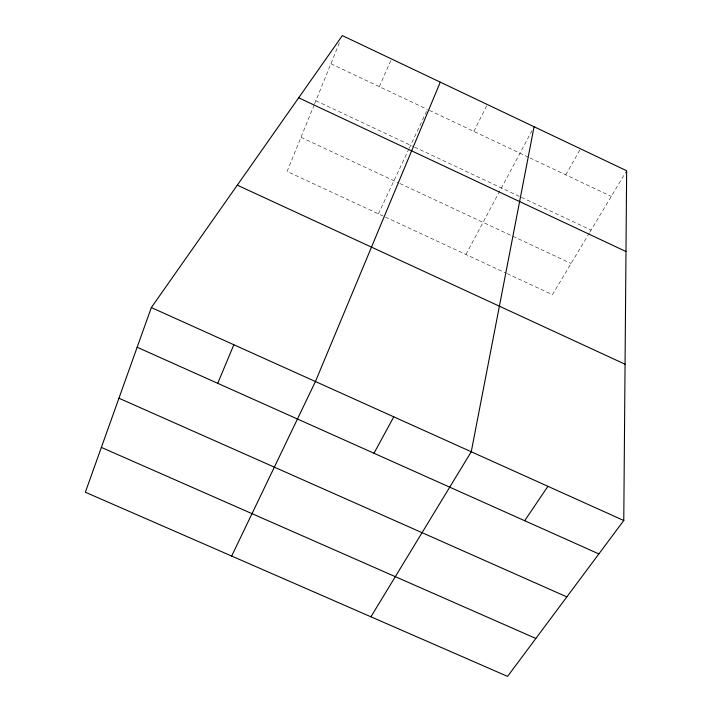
<?xml version="1.0" encoding="UTF-8"?>
<svg xmlns="http://www.w3.org/2000/svg" width="712" height="712" viewBox="0 0 712 712"><rect width="100%" height="100%" fill="white"/><g stroke="black" fill="none" stroke-linecap="round" stroke-linejoin="round"><path stroke-width="0.53" stroke-dasharray="3.56 2.67" d="M314.214 104.797L287.087 171.467L384.382 216.635M314.624 103.774L340.309 40.629M379.345 86.677L391.484 58.954M378.392 213.858L408.768 149.209M409.24 148.23L426.524 111.428M473.863 131.391L487.328 104.522M465.933 254.495L531.98 130.661M565.764 174.867L580.511 148.817M589.376 232.958L552.414 294.652L507.282 273.702M589.945 232.005L626.649 170.746M385.379 217.098L506.277 273.23M300.98 137.318L398.925 183.064M399.913 183.527L571.086 263.476M315.861 100.73L413.592 146.663M414.589 147.135L520.41 196.877M521.415 197.349L591.093 230.101M330.902 63.76L427.458 109.434M429.434 110.369L528.918 157.432M529.915 157.904L611.279 196.396"/><path stroke-width="1.07" d="M623.774 520.508L626.649 170.746L342.356 35.6L151.336 307.557L85.351 492.223L507.567 676.4L623.774 520.508L151.336 307.557M534.071 126.736L471.255 451.764L370.925 616.797M217.739 383.323L233.847 344.75M440.283 82.156L315.443 381.525L231.667 556.045M373.996 453.259L393.772 416.832M524.691 520.712L547.92 486.314M101.371 447.403L535.851 638.459M118.94 398.213L566.832 596.887M137.149 347.251L598.863 553.918M237.301 185.165L625.056 364.215M298.675 97.784L625.981 251.523"/></g></svg>
